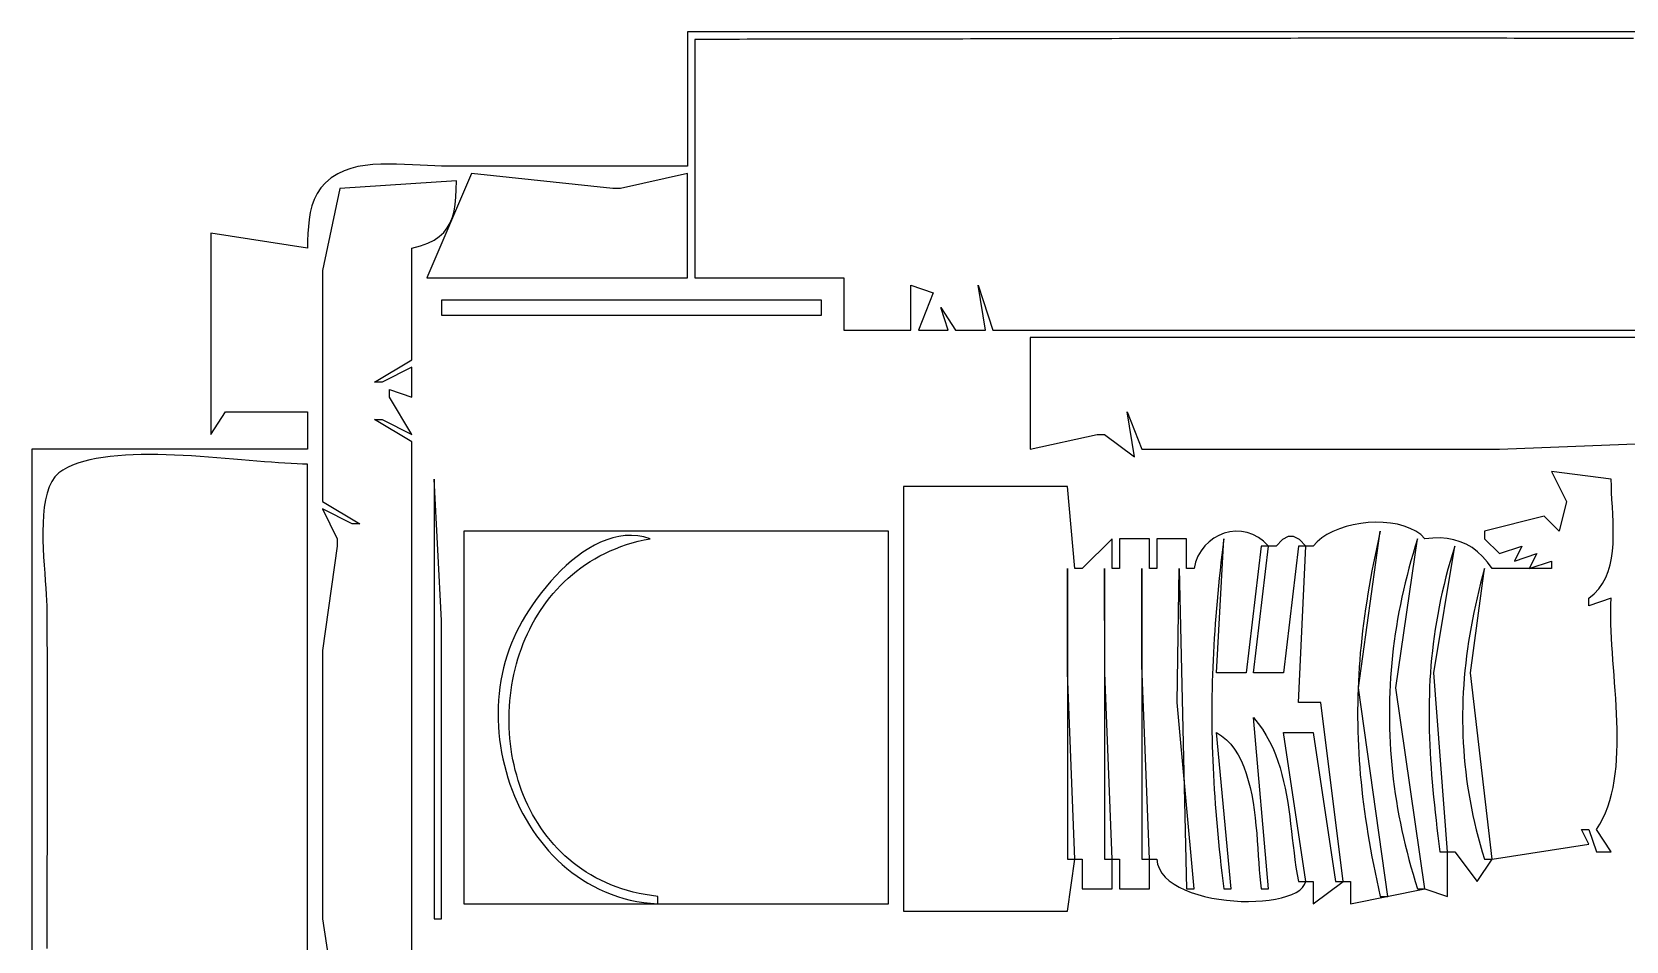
# Model space of a CAD drawing. Header units: metres. Extents: x 259 to 989, y 166 to 626.
# Drawn here: x 259 to 473, y 338 to 460 of the extents above; entities that cross this region are included whole.
import ezdxf

# ---------------------------------------------------------------- set-up
doc = ezdxf.new("R2010")
doc.units = ezdxf.units.M

msp = doc.modelspace()

# ---------------------------------------------------------------- linework, layer by layer
for p, q in [((598, 460), (347, 460)), ((347, 460), (347, 442)), ((348.999, 459), (348, 459)), ((348, 459), (348, 427)), ((349.9981, 459.0001), (348.999, 459)), ((350.9972, 459.0004), (349.9981, 459.0001)), ((351.9964, 459.0007), (350.9972, 459.0004)), ((352.9955, 459.0011), (351.9964, 459.0007)), ((353.9947, 459.0016), (352.9955, 459.0011)), ((354.9939, 459.0022), (353.9947, 459.0016)), ((355.9932, 459.0028), (354.9939, 459.0022)), ((356.9924, 459.0036), (355.9932, 459.0028)), ((357.9917, 459.0044), (356.9924, 459.0036)), ((358.991, 459.0053), (357.9917, 459.0044)), ((359.9903, 459.0063), (358.991, 459.0053)), ((360.9896, 459.0073), (359.9903, 459.0063)), ((361.989, 459.0084), (360.9896, 459.0073)), ((362.9883, 459.0096), (361.989, 459.0084)), ((363.9877, 459.0108), (362.9883, 459.0096)), ((364.9871, 459.0121), (363.9877, 459.0108)), ((365.9866, 459.0135), (364.9871, 459.0121)), ((366.986, 459.0149), (365.9866, 459.0135)), ((367.9855, 459.0164), (366.986, 459.0149)), ((368.985, 459.018), (367.9855, 459.0164)), ((369.9845, 459.0196), (368.985, 459.018)), ((370.984, 459.0212), (369.9845, 459.0196)), ((371.9835, 459.0229), (370.984, 459.0212)), ((372.9831, 459.0247), (371.9835, 459.0229)), ((373.9827, 459.0265), (372.9831, 459.0247)), ((374.9823, 459.0283), (373.9827, 459.0265)), ((375.9819, 459.0302), (374.9823, 459.0283)), ((376.9815, 459.0321), (375.9819, 459.0302)), ((377.9811, 459.034), (376.9815, 459.0321)), ((378.9808, 459.036), (377.9811, 459.034)), ((379.9805, 459.0381), (378.9808, 459.036)), ((380.9802, 459.0401), (379.9805, 459.0381)), ((381.9799, 459.0422), (380.9802, 459.0401)), ((382.9796, 459.0443), (381.9799, 459.0422)), ((383.9793, 459.0464), (382.9796, 459.0443)), ((384.9791, 459.0486), (383.9793, 459.0464)), ((385.9789, 459.0508), (384.9791, 459.0486)), ((386.9787, 459.053), (385.9789, 459.0508)), ((387.9785, 459.0552), (386.9787, 459.053)), ((388.9783, 459.0575), (387.9785, 459.0552)), ((389.9781, 459.0597), (388.9783, 459.0575)), ((390.9779, 459.062), (389.9781, 459.0597)), ((391.9778, 459.0643), (390.9779, 459.062)), ((392.9777, 459.0665), (391.9778, 459.0643)), ((393.9775, 459.0688), (392.9777, 459.0665)), ((394.9774, 459.0711), (393.9775, 459.0688)), ((395.9773, 459.0734), (394.9774, 459.0711)), ((396.9773, 459.0757), (395.9773, 459.0734)), ((397.9772, 459.078), (396.9773, 459.0757)), ((398.9771, 459.0803), (397.9772, 459.078)), ((399.9771, 459.0826), (398.9771, 459.0803)), ((400.9771, 459.0848), (399.9771, 459.0826)), ((401.9771, 459.0871), (400.9771, 459.0848)), ((402.9771, 459.0894), (401.9771, 459.0871)), ((403.9771, 459.0916), (402.9771, 459.0894)), ((404.9771, 459.0938), (403.9771, 459.0916)), ((405.9771, 459.096), (404.9771, 459.0938)), ((406.9771, 459.0982), (405.9771, 459.096)), ((407.9772, 459.1004), (406.9771, 459.0982)), ((408.9772, 459.1025), (407.9772, 459.1004)), ((409.9773, 459.1046), (408.9772, 459.1025)), ((410.9774, 459.1067), (409.9773, 459.1046)), ((411.9775, 459.1088), (410.9774, 459.1067)), ((412.9776, 459.1108), (411.9775, 459.1088)), ((413.9777, 459.1128), (412.9776, 459.1108)), ((414.9778, 459.1147), (413.9777, 459.1128)), ((415.9779, 459.1166), (414.9778, 459.1147)), ((416.9781, 459.1185), (415.9779, 459.1166)), ((417.9782, 459.1203), (416.9781, 459.1185)), ((418.9784, 459.1221), (417.9782, 459.1203)), ((419.9785, 459.1239), (418.9784, 459.1221)), ((420.9787, 459.1256), (419.9785, 459.1239)), ((421.9789, 459.1272), (420.9787, 459.1256)), ((422.979, 459.1288), (421.9789, 459.1272)), ((423.9792, 459.1303), (422.979, 459.1288)), ((424.9794, 459.1318), (423.9792, 459.1303)), ((425.9796, 459.1332), (424.9794, 459.1318)), ((426.9798, 459.1346), (425.9796, 459.1332)), ((427.9801, 459.1359), (426.9798, 459.1346)), ((428.9803, 459.1371), (427.9801, 459.1359)), ((429.9805, 459.1383), (428.9803, 459.1371)), ((430.9807, 459.1394), (429.9805, 459.1383)), ((431.981, 459.1404), (430.9807, 459.1394)), ((432.9812, 459.1414), (431.981, 459.1404)), ((433.9815, 459.1423), (432.9812, 459.1414)), ((434.9817, 459.1431), (433.9815, 459.1423)), ((435.982, 459.1438), (434.9817, 459.1431)), ((436.9823, 459.1445), (435.982, 459.1438)), ((437.9825, 459.1451), (436.9823, 459.1445)), ((438.9828, 459.1455), (437.9825, 459.1451)), ((439.9831, 459.1459), (438.9828, 459.1455)), ((440.9834, 459.1463), (439.9831, 459.1459)), ((441.9837, 459.1465), (440.9834, 459.1463)), ((442.9839, 459.1466), (441.9837, 459.1465)), ((443.9842, 459.1467), (442.9839, 459.1466)), ((444.9845, 459.1466), (443.9842, 459.1467)), ((445.9848, 459.1464), (444.9845, 459.1466)), ((446.9851, 459.1462), (445.9848, 459.1464)), ((447.9854, 459.1458), (446.9851, 459.1462)), ((448.9857, 459.1454), (447.9854, 459.1458)), ((449.986, 459.1448), (448.9857, 459.1454)), ((450.9863, 459.1441), (449.986, 459.1448)), ((451.9867, 459.1433), (450.9863, 459.1441)), ((452.987, 459.1424), (451.9867, 459.1433)), ((453.9873, 459.1414), (452.987, 459.1424)), ((454.9876, 459.1403), (453.9873, 459.1414)), ((455.9879, 459.1391), (454.9876, 459.1403)), ((456.9882, 459.1377), (455.9879, 459.1391)), ((457.9885, 459.1362), (456.9882, 459.1377)), ((458.9889, 459.1346), (457.9885, 459.1362)), ((459.9892, 459.1329), (458.9889, 459.1346)), ((460.9895, 459.131), (459.9892, 459.1329)), ((461.9898, 459.129), (460.9895, 459.131)), ((462.9901, 459.1269), (461.9898, 459.129)), ((463.9904, 459.1246), (462.9901, 459.1269)), ((464.9907, 459.1222), (463.9904, 459.1246)), ((465.991, 459.1197), (464.9907, 459.1222)), ((466.9913, 459.117), (465.991, 459.1197)), ((467.9917, 459.1142), (466.9913, 459.117)), ((468.992, 459.1112), (467.9917, 459.1142)), ((469.9923, 459.1081), (468.992, 459.1112)), ((470.9926, 459.1049), (469.9923, 459.1081)), ((471.9929, 459.1015), (470.9926, 459.1049)), ((472.9931, 459.0979), (471.9929, 459.1015)), ((473.9934, 459.0942), (472.9931, 459.0979)), ((300.0586, 440.9722), (299.1683, 440.4059)), ((300.9031, 441.3709), (300.0586, 440.9722)), ((301.8056, 441.683), (300.9031, 441.3709)), ((302.7575, 441.9178), (301.8056, 441.683)), ((303.75, 442.0842), (302.7575, 441.9178)), ((304.7744, 442.1914), (303.75, 442.0842)), ((305.8222, 442.2486), (304.7744, 442.1914)), ((306.8845, 442.2649), (305.8222, 442.2486)), ((307.9528, 442.2494), (306.8845, 442.2649)), ((309.0183, 442.2112), (307.9528, 442.2494)), ((310.0723, 442.1595), (309.0183, 442.2112)), ((311.1061, 442.1034), (310.0723, 442.1595)), ((312.1111, 442.052), (311.1061, 442.1034)), ((318, 441), (312, 427)), ((313.0786, 442.0145), (312.1111, 442.052)), ((314, 442), (313.0786, 442.0145)), ((347, 442), (314, 442)), ((337, 439), (318, 441)), ((347, 441), (338, 439)), ((347, 427), (347, 441)), ((297.8015, 439.0689), (297.3, 438.3114)), ((298.4201, 439.7693), (297.8015, 439.0689)), ((300.3179, 438.9722), (298, 428)), ((299.1683, 440.4059), (298.4201, 439.7693)), ((316, 440), (300.3179, 438.9722)), ((315.9167, 437.8256), (315.9741, 438.8744)), ((315.9741, 438.8744), (316, 440)), ((338, 439), (337, 439)), ((296.5982, 436.6521), (296.3728, 435.7636)), ((296.9031, 437.5036), (296.5982, 436.6521)), ((297.3, 438.3114), (296.9031, 437.5036)), ((315.6623, 435.9533), (315.8164, 436.8523)), ((315.8164, 436.8523), (315.9167, 437.8256)), ((296.2143, 434.8448), (296.1104, 433.9023)), ((296.3728, 435.7636), (296.2143, 434.8448)), ((315.1473, 434.3733), (315.4429, 435.1274)), ((315.4429, 435.1274), (315.6623, 435.9533)), ((296, 431), (283, 433)), ((283, 433), (283, 406)), ((296.0483, 432.9429), (296.0157, 431.9732)), ((296.1104, 433.9023), (296.0483, 432.9429)), ((312.9773, 432.0498), (313.6903, 432.5292)), ((313.6903, 432.5292), (314.2821, 433.0754)), ((314.2821, 433.0754), (314.7641, 433.6897)), ((314.7641, 433.6897), (315.1473, 434.3733)), ((296.0157, 431.9732), (296, 431)), ((310, 431), (311.1434, 431.2864)), ((310, 416), (310, 431)), ((311.1434, 431.2864), (312.1321, 431.6359)), ((312.1321, 431.6359), (312.9773, 432.0498)), ((298, 428), (298, 397)), ((312, 427), (347, 427)), ((348, 427), (368, 427)), ((368, 427), (368, 420)), ((377, 420), (377, 426)), ((377, 426), (380, 425)), ((387, 420), (386, 426)), ((386, 426), (388, 420)), ((314, 424), (314, 422)), ((365, 424), (314, 424)), ((365, 422), (365, 424)), ((380, 425), (378, 420)), ((314, 422), (365, 422)), ((382, 420), (381, 423)), ((381, 423), (383, 420)), ((368, 420), (377, 420)), ((378, 420), (382, 420)), ((383, 420), (387, 420)), ((388, 420), (454, 420)), ((454, 420), (588, 420)), ((393, 419), (393, 404)), ((588, 419), (393, 419)), ((305, 413), (310, 416)), ((310, 415), (306, 413)), ((310, 411), (310, 415)), ((306, 413), (305, 413)), ((307, 411), (307, 412)), ((307, 412), (310, 411)), ((310, 406), (307, 411)), ((283, 406), (285, 409)), ((285, 409), (296, 409)), ((296, 409), (296, 404)), ((407, 403), (406, 409)), ((406, 409), (408, 404)), ((310, 405), (305, 408)), ((305, 408), (306, 408)), ((306, 408), (310, 406)), ((310, 336), (310, 405)), ((393, 404), (402, 406)), ((402, 406), (403, 406)), ((403, 406), (407, 403)), ((456, 404), (481, 405)), ((296, 404), (259, 404)), ((259, 404), (259, 174)), ((265.9412, 402.378), (265.1596, 402.1378)), ((266.7726, 402.5857), (265.9412, 402.378)), ((267.65, 402.7628), (266.7726, 402.5857)), ((268.5698, 402.9108), (267.65, 402.7628)), ((269.5282, 403.0315), (268.5698, 402.9108)), ((270.5217, 403.1265), (269.5282, 403.0315)), ((271.5465, 403.1975), (270.5217, 403.1265)), ((272.599, 403.246), (271.5465, 403.1975)), ((273.6755, 403.2739), (272.599, 403.246)), ((274.7723, 403.2826), (273.6755, 403.2739)), ((275.8858, 403.274), (274.7723, 403.2826)), ((277.0122, 403.2496), (275.8858, 403.274)), ((278.148, 403.2111), (277.0122, 403.2496)), ((279.2895, 403.1602), (278.148, 403.2111)), ((280.4329, 403.0985), (279.2895, 403.1602)), ((281.5746, 403.0277), (280.4329, 403.0985)), ((282.7109, 402.9494), (281.5746, 403.0277)), ((283.8382, 402.8653), (282.7109, 402.9494)), ((284.9528, 402.7771), (283.8382, 402.8653)), ((286.051, 402.6865), (284.9528, 402.7771)), ((287.1291, 402.595), (286.051, 402.6865)), ((288.1836, 402.5043), (287.1291, 402.595)), ((289.2106, 402.4162), (288.1836, 402.5043)), ((290.2066, 402.3322), (289.2106, 402.4162)), ((291.1678, 402.254), (290.2066, 402.3322)), ((408, 404), (456, 404)), ((262.0915, 400.315), (261.6633, 399.6863)), ((262.6033, 400.8209), (262.0915, 400.315)), ((263.1495, 401.2069), (262.6034, 400.8209)), ((263.76, 401.554), (263.1495, 401.2069)), ((264.4313, 401.8637), (263.76, 401.554)), ((265.1596, 402.1378), (264.4313, 401.8637)), ((292.0906, 402.1833), (291.1678, 402.254)), ((292.9713, 402.1217), (292.0906, 402.1833)), ((293.8063, 402.0709), (292.9713, 402.1217)), ((294.5918, 402.0326), (293.8063, 402.0709)), ((295.3243, 402.0084), (294.5918, 402.0326)), ((296, 402), (295.3243, 402.0084)), ((296, 321), (296, 402)), ((463, 401), (465, 397)), ((471, 400), (463, 401)), ((261.0321, 398.1132), (260.8164, 397.1953)), ((261.3123, 398.9479), (261.0321, 398.1132)), ((261.6633, 399.6863), (261.3123, 398.9479)), ((313, 400), (313, 341)), ((314, 381), (313, 400)), ((398, 399), (376, 399)), ((376, 399), (376, 342)), ((399, 388), (398, 399)), ((471.0138, 399.1108), (471, 400)), ((471.0501, 398.1871), (471.0138, 399.1108)), ((471.1005, 397.2355), (471.0501, 398.1871)), ((260.6587, 396.2073), (260.5528, 395.1625)), ((260.8164, 397.1953), (260.6587, 396.2073)), ((298, 397), (303, 394)), ((302, 394), (298, 396)), ((298, 396), (300, 392)), ((465, 397), (464, 393)), ((471.1568, 396.2623), (471.1005, 397.2355)), ((471.211, 395.2741), (471.1568, 396.2623)), ((260.4923, 394.0742), (260.4707, 392.9554)), ((260.5528, 395.1625), (260.4923, 394.0742)), ((303, 394), (302, 394)), ((436.38, 393.8765), (435.4201, 393.6395)), ((437.369, 394.0511), (436.38, 393.8765)), ((438.3741, 394.1617), (437.369, 394.0511)), ((439.3823, 394.2065), (438.3741, 394.1617)), ((440.3806, 394.184), (439.3823, 394.2065)), ((441.356, 394.0924), (440.3806, 394.184)), ((442.2956, 393.9301), (441.356, 394.0924)), ((443.1862, 393.6954), (442.2956, 393.9301)), ((462, 395), (454, 393)), ((464, 393), (462, 395)), ((471.2549, 394.2772), (471.211, 395.2741)), ((471.2802, 393.2783), (471.2549, 394.2772)), ((260.4707, 392.9554), (260.4818, 391.8195)), ((260.4818, 391.8195), (260.5192, 390.6795)), ((300, 392), (300, 391)), ((317, 393), (317, 343)), ((374, 393), (317, 393)), ((336.1558, 391.8448), (335.3409, 391.5163)), ((336.979, 392.106), (336.1558, 391.8448)), ((337.8089, 392.2953), (336.979, 392.106)), ((338.6438, 392.408), (337.8089, 392.2953)), ((339.4821, 392.4395), (338.6438, 392.408)), ((340.3219, 392.3851), (339.4821, 392.4395)), ((339.5801, 391.4363), (340.3684, 391.6487)), ((341.1618, 392.2401), (340.3219, 392.3851)), ((340.3684, 391.6487), (341.175, 391.8368)), ((342, 392), (341.1618, 392.2401)), ((341.175, 391.8368), (342, 392)), ((374, 343), (374, 393)), ((404, 392), (400, 388)), ((404, 388), (404, 392)), ((409, 392), (405, 392)), ((405, 392), (405, 388)), ((409, 388), (409, 392)), ((414, 392), (410, 392)), ((410, 392), (410, 388)), ((414, 388), (414, 392)), ((417.6391, 392.0607), (417.0071, 391.5861)), ((418.3226, 392.4436), (417.6391, 392.0607)), ((418, 374), (419, 392)), ((419.0467, 392.7302), (418.3226, 392.4436)), ((419, 392), (418.8656, 390.9201)), ((419.8006, 392.9159), (419.0467, 392.7302)), ((420.5734, 392.996), (419.8006, 392.9159)), ((421.3543, 392.9659), (420.5734, 392.996)), ((422.1324, 392.8209), (421.3543, 392.9659)), ((422.8969, 392.5565), (422.1324, 392.8209)), ((423.6369, 392.1679), (422.8969, 392.5565)), ((424.3415, 391.6506), (423.6369, 392.1679)), ((425, 391), (424.3415, 391.6506)), ((426.864, 391.8701), (426, 391)), ((427.632, 392.3052), (426.864, 391.8701)), ((428.3679, 392.3052), (427.632, 392.3052)), ((429.1359, 391.8701), (428.3679, 392.3052)), ((430, 391), (429.1359, 391.8701)), ((432.1316, 392.1006), (431.5122, 391.5765)), ((432.8451, 392.5706), (432.1316, 392.1006)), ((433.6396, 392.9849), (432.8451, 392.5706)), ((434.5023, 393.3417), (433.6396, 392.9849)), ((435.4201, 393.6395), (434.5023, 393.3417)), ((437.0895, 372), (440, 393)), ((439.7562, 391.9196), (439.5226, 390.8493)), ((440, 393), (439.7562, 391.9196)), ((442.0895, 372), (445, 392)), ((444.015, 393.3868), (443.1862, 393.6954)), ((444.7688, 393.0024), (444.015, 393.3868)), ((445, 392), (444.691, 391.0135)), ((445.4348, 392.5407), (444.7688, 393.0024)), ((446, 392), (445.4348, 392.5407)), ((447.0437, 392.086), (446, 392)), ((448.0375, 392.0914), (447.0437, 392.086)), ((448.9829, 392.013), (448.0375, 392.0914)), ((449.8816, 391.8478), (448.9829, 392.013)), ((450.7351, 391.5925), (449.8816, 391.8478)), ((454, 393), (454, 392)), ((454, 392), (456, 390)), ((471.2427, 391.2998), (471.2789, 392.2836)), ((471.2789, 392.2836), (471.2802, 393.2783)), ((260.5192, 390.6795), (260.5765, 389.5488)), ((260.5765, 389.5488), (260.6474, 388.4405)), ((300, 391), (298, 377)), ((332.1988, 389.623), (331.451, 389.0282)), ((332.9634, 390.1739), (332.1988, 389.623)), ((333.7431, 390.6762), (332.9634, 390.1739)), ((334.5361, 391.1252), (333.7431, 390.6762)), ((335.3409, 391.5163), (334.5361, 391.1252)), ((334.576, 389.3161), (335.2359, 389.6829)), ((335.2359, 389.6829), (335.914, 390.0293)), ((335.914, 390.0293), (336.6106, 390.3549)), ((336.6106, 390.3549), (337.3254, 390.6589)), ((337.3254, 390.6589), (338.0587, 390.9408)), ((338.0587, 390.9408), (338.8102, 391.2002)), ((338.8102, 391.2002), (339.5801, 391.4363)), ((415.5289, 389.6585), (415.2115, 388.8635)), ((415.9412, 390.3804), (415.5289, 389.6585)), ((416.4375, 391.0244), (415.9412, 390.3804)), ((417.0071, 391.5861), (416.4375, 391.0244)), ((418.7371, 389.8507), (418.6145, 388.7911)), ((418.8656, 390.9201), (418.7371, 389.8507)), ((424, 391), (422, 374)), ((423, 374), (425, 391)), ((425, 391), (424, 391)), ((426, 391), (425, 391)), ((429, 391), (427, 374)), ((429, 370), (430, 391)), ((430, 391), (429, 391)), ((431, 391), (430, 391)), ((431.5122, 391.5765), (431, 391)), ((439.2991, 389.7887), (439.0858, 388.7372)), ((439.5226, 390.8493), (439.2991, 389.7887)), ((444.3951, 390.0279), (444.1124, 389.0432)), ((444.691, 391.0135), (444.3951, 390.0279)), ((447.1705, 374), (450, 391)), ((449.6742, 389.9559), (449.3668, 388.9195)), ((450, 391), (449.6742, 389.9559)), ((451.5452, 391.2443), (450.7351, 391.5925)), ((452.3133, 390.7999), (451.5452, 391.2443)), ((453.0413, 390.2564), (452.3133, 390.7999)), ((453.7306, 389.6106), (453.0413, 390.2564)), ((454.383, 388.8595), (453.7306, 389.6106)), ((456, 390), (459, 391)), ((459, 391), (458, 389)), ((458, 389), (461, 390)), ((461, 390), (460, 388)), ((471.033, 389.3905), (471.1634, 390.3333)), ((471.1634, 390.3333), (471.2427, 391.2998)), ((260.6474, 388.4405), (260.7254, 387.3678)), ((260.7254, 387.3678), (260.8042, 386.3439)), ((330.0123, 387.7253), (329.3249, 387.0265)), ((330.7216, 388.394), (330.0123, 387.7253)), ((331.451, 389.0282), (330.7216, 388.394)), ((331.5522, 387.1967), (332.1203, 387.6567)), ((332.1203, 387.6567), (332.7067, 388.0993)), ((332.7067, 388.0993), (333.3114, 388.5237)), ((333.3114, 388.5237), (333.9346, 388.9295)), ((333.9346, 388.9295), (334.576, 389.3161)), ((398, 388), (398, 349)), ((398.0146, 374), (398, 388)), ((400, 388), (399, 388)), ((403, 388), (403, 349)), ((403.0146, 374), (403, 388)), ((405, 388), (404, 388)), ((408, 388), (408, 349)), ((408.0116, 375.0038), (408, 388)), ((410, 388), (409, 388)), ((412.7454, 370), (413, 388)), ((413, 388), (414, 345)), ((415, 388), (414, 388)), ((415.2115, 388.8635), (415, 388)), ((418.4977, 387.741), (418.3867, 386.6999)), ((418.6145, 388.7911), (418.4977, 387.741)), ((438.8827, 387.6945), (438.6897, 386.6601)), ((439.0858, 388.7372), (438.8827, 387.6945)), ((443.8429, 388.0594), (443.5865, 387.0763)), ((444.1124, 389.0432), (443.8429, 388.0594)), ((449.0776, 387.8904), (448.8061, 386.8683)), ((449.3668, 388.9195), (449.0776, 387.8904)), ((452.0903, 374), (454, 388)), ((454, 388), (453.7286, 387.0156)), ((455, 388), (454.383, 388.8595)), ((463, 388), (455, 388)), ((460, 388), (463, 389)), ((463, 389), (463, 388)), ((470.2528, 386.7695), (470.5858, 387.6022)), ((470.5858, 387.6022), (470.8432, 388.478)), ((470.8432, 388.478), (471.033, 389.3905)), ((260.8042, 386.3439), (260.8776, 385.382)), ((260.8776, 385.382), (260.939, 384.4954)), ((328.0221, 385.5577), (327.4101, 384.797)), ((328.6609, 386.3024), (328.0221, 385.5577)), ((329.3249, 387.0265), (328.6609, 386.3024)), ((329.4635, 385.1925), (329.9581, 385.717)), ((329.9581, 385.717), (330.4711, 386.2262)), ((330.4711, 386.2262), (331.0025, 386.7197)), ((331.0025, 386.7197), (331.5522, 387.1967)), ((418.2816, 385.6673), (418.1824, 384.6427)), ((418.3867, 386.6999), (418.2816, 385.6673)), ((438.5069, 385.6336), (438.3342, 384.6146)), ((438.6897, 386.6601), (438.5069, 385.6336)), ((443.3433, 386.094), (443.1132, 385.1124)), ((443.5865, 387.0763), (443.3433, 386.094)), ((448.552, 385.8525), (448.315, 384.8429)), ((448.8061, 386.8683), (448.552, 385.8525)), ((453.4695, 386.0325), (453.2227, 385.0508)), ((453.7286, 387.0156), (453.4695, 386.0325)), ((468.7176, 384.5952), (469.3268, 385.2596)), ((469.3268, 385.2596), (469.8358, 385.9865)), ((469.8358, 385.9865), (470.2528, 386.7695)), ((260.939, 384.4954), (260.9821, 383.6972)), ((260.9821, 383.6972), (261.0007, 383.0007)), ((326.2734, 383.2463), (325.752, 382.4655)), ((326.8266, 384.025), (326.2734, 383.2463)), ((327.4101, 384.797), (326.8266, 384.025)), ((327.6685, 382.9534), (328.0897, 383.5333)), ((328.0897, 383.5333), (328.5293, 384.1001)), ((328.5293, 384.1001), (328.9872, 384.6534)), ((328.9872, 384.6534), (329.4635, 385.1925)), ((418.089, 383.6258), (418.0014, 382.616)), ((418.1824, 384.6427), (418.089, 383.6258)), ((438.1717, 383.6026), (438.0193, 382.5973)), ((438.3342, 384.6146), (438.1717, 383.6026)), ((442.6926, 383.1511), (442.502, 382.1714)), ((442.8963, 384.1314), (442.6926, 383.1511)), ((443.1132, 385.1124), (442.8963, 384.1314)), ((448.0946, 383.8388), (447.8906, 382.8399)), ((448.315, 384.8429), (448.0946, 383.8388)), ((452.767, 383.0908), (452.5583, 382.1124)), ((452.9885, 384.0702), (452.767, 383.0908)), ((453.2227, 385.0508), (452.9885, 384.0702)), ((468, 384), (468.7176, 384.5952)), ((471, 384), (468, 383)), ((468, 383), (468, 384)), ((470.935, 382.323), (470.9563, 383.1762)), ((470.9563, 383.1762), (471, 384)), ((261.0007, 383.0007), (261.0068, 382.0034)), ((261.0068, 382.0034), (261.0125, 381.0059)), ((261.0125, 381.0059), (261.0177, 380.0082)), ((314, 341), (314, 381)), ((324.8116, 380.9167), (324.3959, 380.1579)), ((325.2642, 381.6875), (324.8116, 380.9167)), ((325.752, 382.4655), (325.2642, 381.6875)), ((326.1674, 380.5157), (326.5151, 381.1418)), ((326.5151, 381.1418), (326.8812, 381.7571)), ((326.8812, 381.7571), (327.2657, 382.3612)), ((327.2657, 382.3612), (327.6685, 382.9534)), ((417.9197, 381.6128), (417.8438, 380.6159)), ((418.0014, 382.616), (417.9197, 381.6128)), ((437.8771, 381.5981), (437.7451, 380.6047)), ((438.0193, 382.5973), (437.8771, 381.5981)), ((442.3245, 381.1922), (442.1602, 380.2136)), ((442.502, 382.1714), (442.3245, 381.1922)), ((447.7025, 381.8457), (447.5301, 380.8559)), ((447.8906, 382.8399), (447.7025, 381.8457)), ((452.3624, 381.135), (452.1797, 380.1585)), ((452.5583, 382.1124), (452.3624, 381.135)), ((470.9338, 381.4426), (470.935, 382.323)), ((470.9504, 380.5372), (470.9338, 381.4426)), ((261.0177, 380.0082), (261.0224, 379.0103)), ((261.0224, 379.0103), (261.0268, 378.0123)), ((324.0189, 379.4157), (323.6821, 378.6949)), ((324.3959, 380.1579), (324.0189, 379.4157)), ((325.2343, 378.5788), (325.527, 379.2336)), ((325.527, 379.2336), (325.838, 379.8794)), ((325.838, 379.8794), (326.1674, 380.5157)), ((417.7737, 379.6248), (417.7095, 378.639)), ((417.8438, 380.6159), (417.7737, 379.6248)), ((437.6232, 379.6167), (437.5115, 378.6336)), ((437.7451, 380.6047), (437.6232, 379.6167)), ((442.0091, 379.2354), (441.8711, 378.2577)), ((442.1602, 380.2136), (442.0091, 379.2354)), ((447.2306, 378.8876), (447.1029, 377.9082)), ((447.3729, 379.87), (447.2306, 378.8876)), ((447.5301, 380.8559), (447.3729, 379.87)), ((452.0101, 379.1829), (451.8538, 378.2081)), ((452.1797, 380.1585), (452.0101, 379.1829)), ((470.9826, 379.6087), (470.9504, 380.5372)), ((471.0282, 378.6595), (470.9826, 379.6087)), ((261.0268, 378.0123), (261.0307, 377.0141)), ((261.0307, 377.0141), (261.0343, 376.0158)), ((298, 377), (298, 341)), ((323.0758, 377.181), (322.7946, 376.3516)), ((323.3873, 378), (323.0758, 377.181)), ((323.6821, 378.6949), (323.3873, 378)), ((324.4666, 376.5659), (324.7042, 377.2444)), ((324.7042, 377.2444), (324.9601, 377.9155)), ((324.9601, 377.9155), (325.2343, 378.5788)), ((417.5986, 376.6814), (417.552, 375.7088)), ((417.6512, 377.658), (417.5986, 376.6814)), ((417.7095, 378.639), (417.6512, 377.658)), ((437.3185, 376.6803), (437.2372, 375.7094)), ((437.4099, 377.6549), (437.3185, 376.6803)), ((437.5115, 378.6336), (437.4099, 377.6549)), ((441.7462, 377.2804), (441.6345, 376.3035)), ((441.8711, 378.2577), (441.7462, 377.2804)), ((446.9894, 376.9315), (446.8898, 375.957)), ((447.1029, 377.9082), (446.9894, 376.9315)), ((451.7109, 377.2341), (451.5816, 376.2606)), ((451.8538, 378.2081), (451.7109, 377.2341)), ((471.0847, 377.6916), (471.0282, 378.6595)), ((471.1501, 376.7072), (471.0847, 377.6916)), ((471.2219, 375.7084), (471.1501, 376.7072)), ((261.0343, 376.0158), (261.0374, 375.0172)), ((261.0374, 375.0172), (261.0402, 374.0186)), ((322.3223, 374.6654), (322.1306, 373.8105)), ((322.5435, 375.5128), (322.3223, 374.6654)), ((322.7946, 376.3516), (322.5435, 375.5128)), ((323.8643, 374.4923), (324.0467, 375.1893)), ((324.0467, 375.1893), (324.2475, 375.8807)), ((324.2475, 375.8807), (324.4666, 376.5659)), ((409, 349), (408.0116, 375.0038)), ((417.5111, 374.7396), (417.4761, 373.7734)), ((417.552, 375.7088), (417.5111, 374.7396)), ((437.1661, 374.7417), (437.1052, 373.7767)), ((437.2372, 375.7094), (437.1661, 374.7417)), ((441.536, 375.3268), (441.4505, 374.3505)), ((441.6345, 376.3035), (441.536, 375.3268)), ((446.8037, 374.9842), (446.7307, 374.0128)), ((446.8898, 375.957), (446.8037, 374.9842)), ((451.4661, 375.2878), (451.3643, 374.3155)), ((451.5816, 376.2606), (451.4661, 375.2878)), ((471.298, 374.6974), (471.2219, 375.7084)), ((471.376, 373.6764), (471.298, 374.6974)), ((261.0402, 374.0186), (261.0426, 373.0197)), ((261.0426, 373.0197), (261.0446, 372.0208)), ((321.9683, 372.949), (321.8351, 372.082)), ((322.1306, 373.8105), (321.9683, 372.949)), ((323.3183, 371.6594), (323.4273, 372.3732)), ((323.4273, 372.3732), (323.5545, 373.0837)), ((323.5545, 373.0837), (323.7002, 373.7902)), ((323.7002, 373.7902), (323.8643, 374.4923)), ((399, 349), (398.0146, 374)), ((404, 349), (403.0146, 374)), ((417.447, 372.8097), (417.4237, 371.8482)), ((417.4761, 373.7734), (417.447, 372.8097)), ((422, 374), (418, 374)), ((427, 374), (423, 374)), ((437.0544, 372.8141), (437.0138, 371.8534)), ((437.1052, 373.7767), (437.0544, 372.8141)), ((441.3192, 372.3985), (441.2732, 371.4228)), ((441.3783, 373.3744), (441.3192, 372.3985)), ((441.4505, 374.3505), (441.3783, 373.3744)), ((446.6704, 373.0423), (446.6227, 372.0724)), ((446.7307, 374.0128), (446.6704, 373.0423)), ((449, 350), (447.1705, 374)), ((451.2028, 372.3722), (451.1433, 371.4011)), ((451.2765, 373.3437), (451.2028, 372.3722)), ((451.3643, 374.3155), (451.2765, 373.3437)), ((455, 349), (452.0903, 374)), ((471.4537, 372.6473), (471.376, 373.6764)), ((471.5289, 371.6125), (471.4537, 372.6473)), ((261.0446, 372.0208), (261.0464, 371.0217)), ((261.0464, 371.0217), (261.0478, 370.0224)), ((321.6551, 370.335), (321.6078, 369.4571)), ((321.7308, 371.2103), (321.6551, 370.335)), ((321.8351, 372.082), (321.7308, 371.2103)), ((323.1019, 369.5037), (323.1556, 370.2241)), ((323.1556, 370.2241), (323.2278, 370.9429)), ((323.2278, 370.9429), (323.3183, 371.6594)), ((417.4062, 370.8883), (417.3946, 369.9296)), ((417.4237, 371.8482), (417.4062, 370.8883)), ((436.9833, 370.8942), (436.963, 369.936)), ((437.0138, 371.8534), (436.9833, 370.8942)), ((441, 344), (437.0895, 372)), ((441.2404, 370.4472), (441.2207, 369.4717)), ((441.2732, 371.4228), (441.2404, 370.4472)), ((446, 345), (442.0895, 372)), ((446.5869, 371.1025), (446.563, 370.1323)), ((446.6227, 372.0724), (446.5869, 371.1025)), ((451.0982, 370.4302), (451.0675, 369.4596)), ((451.1433, 371.4011), (451.0982, 370.4302)), ((471.5992, 370.574), (471.5289, 371.6125)), ((471.6625, 369.534), (471.5992, 370.574)), ((261.0478, 370.0224), (261.0489, 369.023)), ((261.0489, 369.023), (261.0497, 368.0235)), ((321.6078, 369.4571), (321.5887, 368.5774)), ((321.5887, 368.5774), (321.5974, 367.6971)), ((323.0494, 368.0602), (323.0665, 368.7822)), ((323.0665, 368.7822), (323.1019, 369.5037)), ((415, 345), (412.7454, 370)), ((417.3946, 369.9296), (417.3888, 368.9716)), ((417.3888, 368.9716), (417.3888, 368.0138)), ((432, 370), (429, 370)), ((435, 346), (432, 370)), ((436.963, 369.936), (436.9528, 368.9786)), ((436.9528, 368.9786), (436.9528, 368.0213)), ((441.2207, 369.4717), (441.2142, 368.4962)), ((441.2142, 368.4962), (441.2208, 367.5208)), ((446.5504, 369.1612), (446.5488, 368.189)), ((446.5488, 368.189), (446.5578, 367.2152)), ((446.563, 370.1323), (446.5504, 369.1612)), ((451.0515, 368.489), (451.0502, 367.5185)), ((451.0675, 369.4596), (451.0515, 368.489)), ((471.7163, 368.4947), (471.6625, 369.534)), ((471.7585, 367.4581), (471.7163, 368.4947)), ((261.0497, 368.0235), (261.0502, 367.0239)), ((261.0502, 367.0239), (261.0505, 366.0242)), ((261.0505, 366.0242), (261.0505, 365.0243)), ((321.5974, 367.6971), (321.6338, 366.817)), ((321.6338, 366.817), (321.6977, 365.9381)), ((321.6977, 365.9381), (321.7887, 365.0614)), ((323.0508, 367.3382), (323.0494, 368.0602)), ((323.0705, 366.6169), (323.0508, 367.3382)), ((323.1087, 365.8968), (323.0705, 366.6169)), ((417.3888, 368.0138), (417.3947, 367.0558)), ((417.3947, 367.0558), (417.4064, 366.0972)), ((417.4064, 366.0972), (417.4239, 365.1375)), ((420, 345), (418, 366)), ((418, 366), (418.704, 365.5511)), ((425, 345), (423, 368)), ((423, 368), (423.6178, 367.2214)), ((423.6178, 367.2214), (424.1788, 366.4225)), ((424.1788, 366.4225), (424.6864, 365.6043)), ((430, 346), (427, 366)), ((427, 366), (431, 366)), ((431, 366), (434, 346)), ((436.9528, 368.0213), (436.963, 367.0638)), ((436.963, 367.0638), (436.9833, 366.1057)), ((436.9833, 366.1057), (437.0138, 365.1465)), ((441.2208, 367.5208), (441.2406, 366.5453)), ((441.2406, 366.5453), (441.2735, 365.5698)), ((446.5578, 367.2152), (446.5772, 366.2393)), ((446.5772, 366.2393), (446.6065, 365.261)), ((451.0502, 367.5185), (451.0638, 366.548)), ((451.0638, 366.548), (451.0924, 365.5774)), ((471.7868, 366.4265), (471.7585, 367.4581)), ((471.7989, 365.4019), (471.7868, 366.4265)), ((261.0503, 364.0244), (261.0499, 363.0244)), ((261.0505, 365.0243), (261.0503, 364.0244)), ((321.7887, 365.0614), (321.9066, 364.1879)), ((321.9066, 364.1879), (322.0513, 363.3186)), ((323.1652, 365.1784), (323.1087, 365.8968)), ((323.2401, 364.4624), (323.1652, 365.1784)), ((323.3334, 363.7492), (323.2401, 364.4624)), ((417.4239, 365.1375), (417.4473, 364.1761)), ((417.4473, 364.1761), (417.4765, 363.2128)), ((418.704, 365.5511), (419.3429, 365.022)), ((419.3429, 365.022), (419.9202, 364.4187)), ((419.9202, 364.4187), (420.4392, 363.7471)), ((424.6864, 365.6043), (425.1439, 364.768)), ((425.1439, 364.768), (425.5547, 363.9147)), ((425.5547, 363.9147), (425.9222, 363.0456)), ((437.0138, 365.1465), (437.0544, 364.1858)), ((437.0544, 364.1858), (437.1052, 363.2231)), ((441.2735, 365.5698), (441.3196, 364.5941)), ((441.3196, 364.5941), (441.3788, 363.6184)), ((446.6065, 365.261), (446.6455, 364.2798)), ((446.6455, 364.2798), (446.6936, 363.2952)), ((451.0924, 365.5774), (451.1361, 364.6066)), ((451.1361, 364.6066), (451.1951, 363.6357)), ((471.7656, 363.3825), (471.7926, 364.3865)), ((471.7926, 364.3865), (471.7989, 365.4019)), ((261.0492, 362.0242), (261.0484, 361.024)), ((261.0499, 363.0244), (261.0492, 362.0242)), ((322.0513, 363.3186), (322.2224, 362.4543)), ((322.2224, 362.4543), (322.4197, 361.5962)), ((323.445, 363.0395), (323.3334, 363.7492)), ((323.5751, 362.3339), (323.445, 363.0395)), ((323.7236, 361.6328), (323.5751, 362.3339)), ((417.4765, 363.2128), (417.5116, 362.2469)), ((417.5116, 362.2469), (417.5525, 361.2781)), ((420.4392, 363.7471), (420.9036, 363.0129)), ((420.9036, 363.0129), (421.3168, 362.2221)), ((421.3168, 362.2221), (421.6824, 361.3806)), ((425.9222, 363.0456), (426.2498, 362.1619)), ((426.2498, 362.1619), (426.5409, 361.2646)), ((437.1052, 363.2231), (437.1661, 362.2582)), ((437.1661, 362.2582), (437.2372, 361.2904)), ((441.3788, 363.6184), (441.4511, 362.6424)), ((441.4511, 362.6424), (441.5366, 361.6662)), ((441.5366, 361.6662), (441.6352, 360.6898)), ((446.6936, 363.2952), (446.7507, 362.3069)), ((446.7507, 362.3069), (446.8163, 361.3144)), ((451.1951, 363.6357), (451.2694, 362.6645)), ((451.2694, 362.6645), (451.3593, 361.6929)), ((451.3593, 361.6929), (451.4649, 360.7209)), ((471.6403, 361.4171), (471.7156, 362.3919)), ((471.7156, 362.3919), (471.7656, 363.3825)), ((261.0474, 360.0237), (261.0462, 359.0233)), ((261.0484, 361.024), (261.0474, 360.0237)), ((322.4197, 361.5962), (322.643, 360.7452)), ((322.643, 360.7452), (322.892, 359.9022)), ((322.892, 359.9022), (323.1665, 359.0682)), ((323.8904, 360.9369), (323.7236, 361.6328)), ((324.0756, 360.2467), (323.8904, 360.9369)), ((324.2793, 359.5629), (324.0756, 360.2467)), ((324.5013, 358.8859), (324.2793, 359.5629)), ((417.5525, 361.2781), (417.5992, 360.3058)), ((417.5992, 360.3058), (417.6518, 359.3297)), ((421.6824, 361.3806), (422.0038, 360.4941)), ((422.0038, 360.4941), (422.2845, 359.5687)), ((422.2845, 359.5687), (422.5281, 358.6101)), ((426.5409, 361.2646), (426.7989, 360.3549)), ((426.7989, 360.3549), (427.0272, 359.4339)), ((437.2372, 361.2904), (437.3185, 360.3195)), ((437.3185, 360.3195), (437.4099, 359.3449)), ((441.6352, 360.6898), (441.747, 359.713)), ((441.747, 359.713), (441.8719, 358.736)), ((446.8163, 361.3144), (446.8901, 360.3173)), ((446.8901, 360.3173), (446.9717, 359.3152)), ((451.4649, 360.7209), (451.5862, 359.7484)), ((451.5862, 359.7484), (451.7235, 358.7753)), ((471.2403, 358.6077), (471.4049, 359.5228)), ((471.4049, 359.5228), (471.5375, 360.4599)), ((471.5375, 360.4599), (471.6403, 361.4171)), ((261.0448, 358.0228), (261.0434, 357.0223)), ((261.0462, 359.0233), (261.0448, 358.0228)), ((323.1665, 359.0682), (323.4662, 358.2442)), ((323.4662, 358.2442), (323.791, 357.4312)), ((323.791, 357.4312), (324.1405, 356.6301)), ((324.7417, 358.2163), (324.5013, 358.8859)), ((325.0005, 357.5547), (324.7417, 358.2163)), ((325.2777, 356.9017), (325.0005, 357.5547)), ((417.6518, 359.3297), (417.7102, 358.3493)), ((417.7102, 358.3493), (417.7744, 357.364)), ((422.5281, 358.6101), (422.738, 357.6242)), ((422.738, 357.6242), (422.9178, 356.617)), ((427.0272, 359.4339), (427.2291, 358.5028)), ((427.2291, 358.5028), (427.4081, 357.5628)), ((427.4081, 357.5628), (427.5675, 356.615)), ((437.4099, 359.3449), (437.5115, 358.3663)), ((437.5115, 358.3663), (437.6232, 357.3832)), ((437.6232, 357.3832), (437.7451, 356.3951)), ((441.8719, 358.736), (442.0099, 357.7585)), ((442.0099, 357.7585), (442.1611, 356.7807)), ((446.9717, 359.3152), (447.0608, 358.3076)), ((447.0608, 358.3076), (447.157, 357.2942)), ((451.7235, 358.7753), (451.8768, 357.8017)), ((451.8768, 357.8017), (452.0462, 356.8274)), ((470.8058, 356.8522), (471.0414, 357.7168)), ((471.0414, 357.7168), (471.2403, 358.6077)), ((261.0417, 356.0217), (261.04, 355.021)), ((261.0434, 357.0223), (261.0417, 356.0217)), ((324.1405, 356.6301), (324.5145, 355.8419)), ((324.5145, 355.8419), (324.9129, 355.0676)), ((325.5733, 356.2578), (325.2777, 356.9017)), ((325.8873, 355.6236), (325.5733, 356.2578)), ((326.2197, 354.9997), (325.8873, 355.6236)), ((417.7744, 357.364), (417.8445, 356.3735)), ((417.8445, 356.3735), (417.9203, 355.3773)), ((417.9203, 355.3773), (418.0021, 354.3749)), ((422.9178, 356.617), (423.071, 355.5942)), ((423.071, 355.5942), (423.201, 354.5619)), ((427.5675, 356.615), (427.7108, 355.6605)), ((427.7108, 355.6605), (427.8412, 354.7004)), ((437.7451, 356.3951), (437.8771, 355.4017)), ((437.8771, 355.4017), (438.0193, 354.4026)), ((442.1611, 356.7807), (442.3254, 355.8024)), ((442.3254, 355.8024), (442.5029, 354.8236)), ((447.157, 357.2942), (447.2599, 356.2745)), ((447.2599, 356.2745), (447.3693, 355.248)), ((447.3693, 355.248), (447.4847, 354.2144)), ((452.0462, 356.8274), (452.232, 355.8523)), ((452.232, 355.8523), (452.4342, 354.8764)), ((470.2159, 355.2108), (470.5314, 356.0162)), ((470.5314, 356.0162), (470.8058, 356.8522)), ((261.0382, 354.0203), (261.0363, 353.0195)), ((261.04, 355.021), (261.0382, 354.0203)), ((324.9129, 355.0676), (325.3352, 354.3082)), ((325.3352, 354.3082), (325.7814, 353.5646)), ((325.7814, 353.5646), (326.2511, 352.8378)), ((326.5705, 354.3866), (326.2197, 354.9997)), ((326.9397, 353.7849), (326.5705, 354.3866)), ((327.3273, 353.1952), (326.9397, 353.7849)), ((327.7332, 352.618), (327.3273, 353.1952)), ((418.0021, 354.3749), (418.0896, 353.3659)), ((418.0896, 353.3659), (418.183, 352.3498)), ((423.201, 354.5619), (423.3114, 353.5257)), ((423.3114, 353.5257), (423.4057, 352.4916)), ((427.8412, 354.7004), (427.9623, 353.736)), ((427.9623, 353.736), (428.0774, 352.7683)), ((438.0193, 354.4026), (438.1717, 353.3973)), ((438.1717, 353.3973), (438.3342, 352.3853)), ((442.5029, 354.8236), (442.6935, 353.8442)), ((442.6935, 353.8442), (442.8972, 352.8643)), ((447.4847, 354.2144), (447.6059, 353.1732)), ((447.6059, 353.1732), (447.7324, 352.124)), ((452.4342, 354.8764), (452.653, 353.8996)), ((452.653, 353.8996), (452.8885, 352.9218)), ((469, 353), (469.4524, 353.7005)), ((469.4524, 353.7005), (469.857, 354.4382)), ((469.857, 354.4382), (470.2159, 355.2108)), ((261.0322, 351.0179), (261.0302, 350.017)), ((261.0343, 352.0187), (261.0322, 351.0179)), ((261.0363, 353.0195), (261.0343, 352.0187)), ((326.2511, 352.8378), (326.7441, 352.1288)), ((326.7441, 352.1288), (327.2602, 351.4386)), ((327.2602, 351.4386), (327.7991, 350.7681)), ((328.1576, 352.0539), (327.7332, 352.618)), ((328.6004, 351.5034), (328.1576, 352.0539)), ((329.0616, 350.9673), (328.6004, 351.5034)), ((329.5413, 350.4459), (329.0616, 350.9673)), ((418.183, 352.3498), (418.2822, 351.3261)), ((418.2822, 351.3261), (418.3873, 350.2945)), ((423.4057, 352.4916), (423.4873, 351.4656)), ((423.4873, 351.4656), (423.5599, 350.4534)), ((428.0774, 352.7683), (428.1899, 351.7986)), ((428.1899, 351.7986), (428.3032, 350.8278)), ((438.3342, 352.3853), (438.5069, 351.3663)), ((438.5069, 351.3663), (438.6897, 350.3398)), ((442.8972, 352.8643), (443.1141, 351.8838)), ((443.1141, 351.8838), (443.3441, 350.9027)), ((447.7324, 352.124), (447.8638, 351.0664)), ((447.8638, 351.0664), (448, 350)), ((452.8885, 352.9218), (453.1408, 351.9431)), ((453.1408, 351.9431), (453.41, 350.9632)), ((453.41, 350.9632), (453.6964, 349.9822)), ((455, 349), (468, 351)), ((468, 351), (467, 353)), ((467, 353), (468, 353)), ((468, 353), (469, 350)), ((471, 350), (469, 353)), ((261.028, 349.0161), (261.0259, 348.0151)), ((261.0302, 350.017), (261.028, 349.0161)), ((327.7991, 350.7681), (328.3606, 350.1182)), ((328.3606, 350.1182), (328.9445, 349.4901)), ((328.9445, 349.4901), (329.5505, 348.8846)), ((330.0393, 349.9399), (329.5413, 350.4459)), ((329.5505, 348.8846), (330.1783, 348.3027)), ((330.5557, 349.4498), (330.0393, 349.9399)), ((331.0905, 348.9762), (330.5557, 349.4498)), ((331.6438, 348.5197), (331.0905, 348.9762)), ((398, 342), (399, 349)), ((398, 349), (399, 349)), ((399, 349), (400, 349)), ((400, 349), (400, 345)), ((403, 349), (404, 349)), ((404, 345), (404, 349)), ((404, 349), (405, 349)), ((405, 349), (405, 345)), ((408, 349), (409, 349)), ((409, 345), (409, 349)), ((409, 349), (410, 349)), ((410, 349), (410.1131, 348.3355)), ((418.3873, 350.2945), (418.4982, 349.2543)), ((418.4982, 349.2543), (418.6149, 348.2053)), ((423.5599, 350.4534), (423.6268, 349.4609)), ((423.6268, 349.4609), (423.6916, 348.494)), ((428.3032, 350.8278), (428.4206, 349.8573)), ((428.4206, 349.8573), (428.5456, 348.8881)), ((428.5456, 348.8881), (428.6816, 347.9214)), ((438.6897, 350.3398), (438.8827, 349.3054)), ((438.8827, 349.3054), (439.0858, 348.2627)), ((443.3441, 350.9027), (443.5872, 349.9208)), ((443.5872, 349.9208), (443.8435, 348.9382)), ((443.8435, 348.9382), (444.1129, 347.9549)), ((448, 350), (449, 350)), ((449, 344), (449, 350)), ((449, 350), (450, 350)), ((450, 350), (453, 346)), ((453, 346), (455, 349)), ((453.6964, 349.9822), (454, 349)), ((454, 349), (455, 349)), ((469, 350), (470, 350)), ((470, 350), (471, 350)), ((261.0237, 347.0142), (261.0216, 346.0132)), ((261.0259, 348.0151), (261.0237, 347.0142)), ((330.1783, 348.3027), (330.8277, 347.7455)), ((330.8277, 347.7455), (331.4986, 347.2138)), ((331.4986, 347.2138), (332.1906, 346.7086)), ((332.2154, 348.0808), (331.6438, 348.5197)), ((332.1906, 346.7086), (332.9034, 346.231)), ((332.8055, 347.6602), (332.2154, 348.0808)), ((333.4139, 347.2583), (332.8055, 347.6602)), ((334.0408, 346.8757), (333.4139, 347.2583)), ((334.6861, 346.5131), (334.0408, 346.8757)), ((410.1131, 348.3355), (410.3467, 347.7139)), ((410.3467, 347.7139), (410.6919, 347.1349)), ((410.6919, 347.1349), (411.1398, 346.598)), ((418.6149, 348.2053), (418.7374, 347.1468)), ((418.7374, 347.1468), (418.8658, 346.0785)), ((423.6916, 348.494), (423.7579, 347.5586)), ((423.7579, 347.5586), (423.829, 346.6605)), ((428.6816, 347.9214), (428.8319, 346.9583)), ((428.8319, 346.9583), (429, 346)), ((439.0858, 348.2627), (439.2991, 347.2112)), ((439.2991, 347.2112), (439.5226, 346.1505)), ((444.1129, 347.9549), (444.3955, 346.9708)), ((444.3955, 346.9708), (444.6911, 345.9858)), ((261.0195, 345.0122), (261.0174, 344.0113)), ((261.0216, 346.0132), (261.0195, 345.0122)), ((332.9034, 346.231), (333.637, 345.7818)), ((333.637, 345.7818), (334.3909, 345.3621)), ((334.3909, 345.3621), (335.165, 344.9729)), ((335.3498, 346.1709), (334.6861, 346.5131)), ((335.165, 344.9729), (335.9591, 344.615)), ((336.032, 345.8498), (335.3498, 346.1709)), ((335.9591, 344.615), (336.7728, 344.2896)), ((336.7325, 345.5503), (336.032, 345.8498)), ((337.4515, 345.2729), (336.7325, 345.5503)), ((338.1889, 345.0183), (337.4515, 345.2729)), ((338.9447, 344.787), (338.1889, 345.0183)), ((339.7189, 344.5796), (338.9447, 344.787)), ((340.5115, 344.3966), (339.7189, 344.5796)), ((400, 345), (404, 345)), ((405, 345), (409, 345)), ((411.1398, 346.598), (411.6818, 346.103)), ((411.6818, 346.103), (412.3089, 345.6496)), ((412.3089, 345.6496), (413.0125, 345.2375)), ((413.0125, 345.2375), (413.7836, 344.8663)), ((413.7836, 344.8663), (414.6135, 344.5359)), ((414, 345), (415, 345)), ((414.6135, 344.5359), (415.4934, 344.2458)), ((418.8658, 346.0785), (419, 345)), ((419, 345), (420, 345)), ((423.829, 346.6605), (423.9085, 345.8057)), ((423.9085, 345.8057), (424, 345)), ((424, 345), (425, 345)), ((428.7035, 344.5322), (429.1859, 344.8466)), ((429, 346), (430, 346)), ((429.1859, 344.8466), (429.5687, 345.1963)), ((429.5687, 345.1963), (429.8429, 345.5808)), ((429.8429, 345.5808), (430, 346)), ((430, 346), (431, 346)), ((431, 346), (431, 343)), ((431, 343), (435, 346)), ((434, 346), (435, 346)), ((435, 346), (436, 346)), ((436, 346), (436, 343)), ((436, 343), (446, 345)), ((439.5226, 346.1505), (439.7562, 345.0803)), ((439.7562, 345.0803), (440, 344)), ((444.6911, 345.9858), (445, 345)), ((445, 345), (446, 345)), ((446, 345), (449, 344)), ((261.0154, 343.0103), (261.0134, 342.0093)), ((261.0174, 344.0113), (261.0154, 343.0103)), ((317, 343), (374, 343)), ((336.7728, 344.2896), (337.606, 343.9975)), ((337.606, 343.9975), (338.4584, 343.7397)), ((338.4584, 343.7397), (339.3297, 343.5173)), ((339.3297, 343.5173), (340.2198, 343.3311)), ((340.2198, 343.3311), (341.1284, 343.1822)), ((341.3226, 344.2386), (340.5115, 344.3966)), ((341.1284, 343.1822), (342.0552, 343.0715)), ((342.152, 344.1062), (341.3226, 344.2386)), ((342.0552, 343.0715), (343, 343)), ((343, 344), (342.152, 344.1062)), ((343, 343), (343, 344)), ((415.4934, 344.2458), (416.4145, 343.9958)), ((416.4145, 343.9958), (417.3679, 343.7855)), ((417.3679, 343.7855), (418.3449, 343.6147)), ((418.3449, 343.6147), (419.3367, 343.4831)), ((419.3367, 343.4831), (420.3344, 343.3903)), ((420.3344, 343.3903), (421.3293, 343.3361)), ((421.3293, 343.3361), (422.3126, 343.3201)), ((422.3126, 343.3201), (423.2754, 343.342)), ((423.2754, 343.342), (424.209, 343.4016)), ((424.209, 343.4016), (425.1046, 343.4985)), ((425.1046, 343.4985), (425.9533, 343.6324)), ((425.9533, 343.6324), (426.7463, 343.803)), ((426.7463, 343.803), (427.4749, 344.0101)), ((427.4749, 344.0101), (428.1302, 344.2532)), ((428.1302, 344.2532), (428.7035, 344.5322)), ((440, 344), (441, 344)), ((261.0116, 341.0084), (261.0098, 340.0074)), ((261.0134, 342.0093), (261.0116, 341.0084)), ((298, 341), (300, 328)), ((313, 341), (314, 341)), ((376, 342), (398, 342)), ((261.0081, 339.0065), (261.0065, 338.0056)), ((261.0098, 340.0074), (261.0081, 339.0065)), ((261.0065, 338.0056), (261.0051, 337.0047))]:
    msp.add_line(p, q)

doc.saveas('drawing.dxf')
